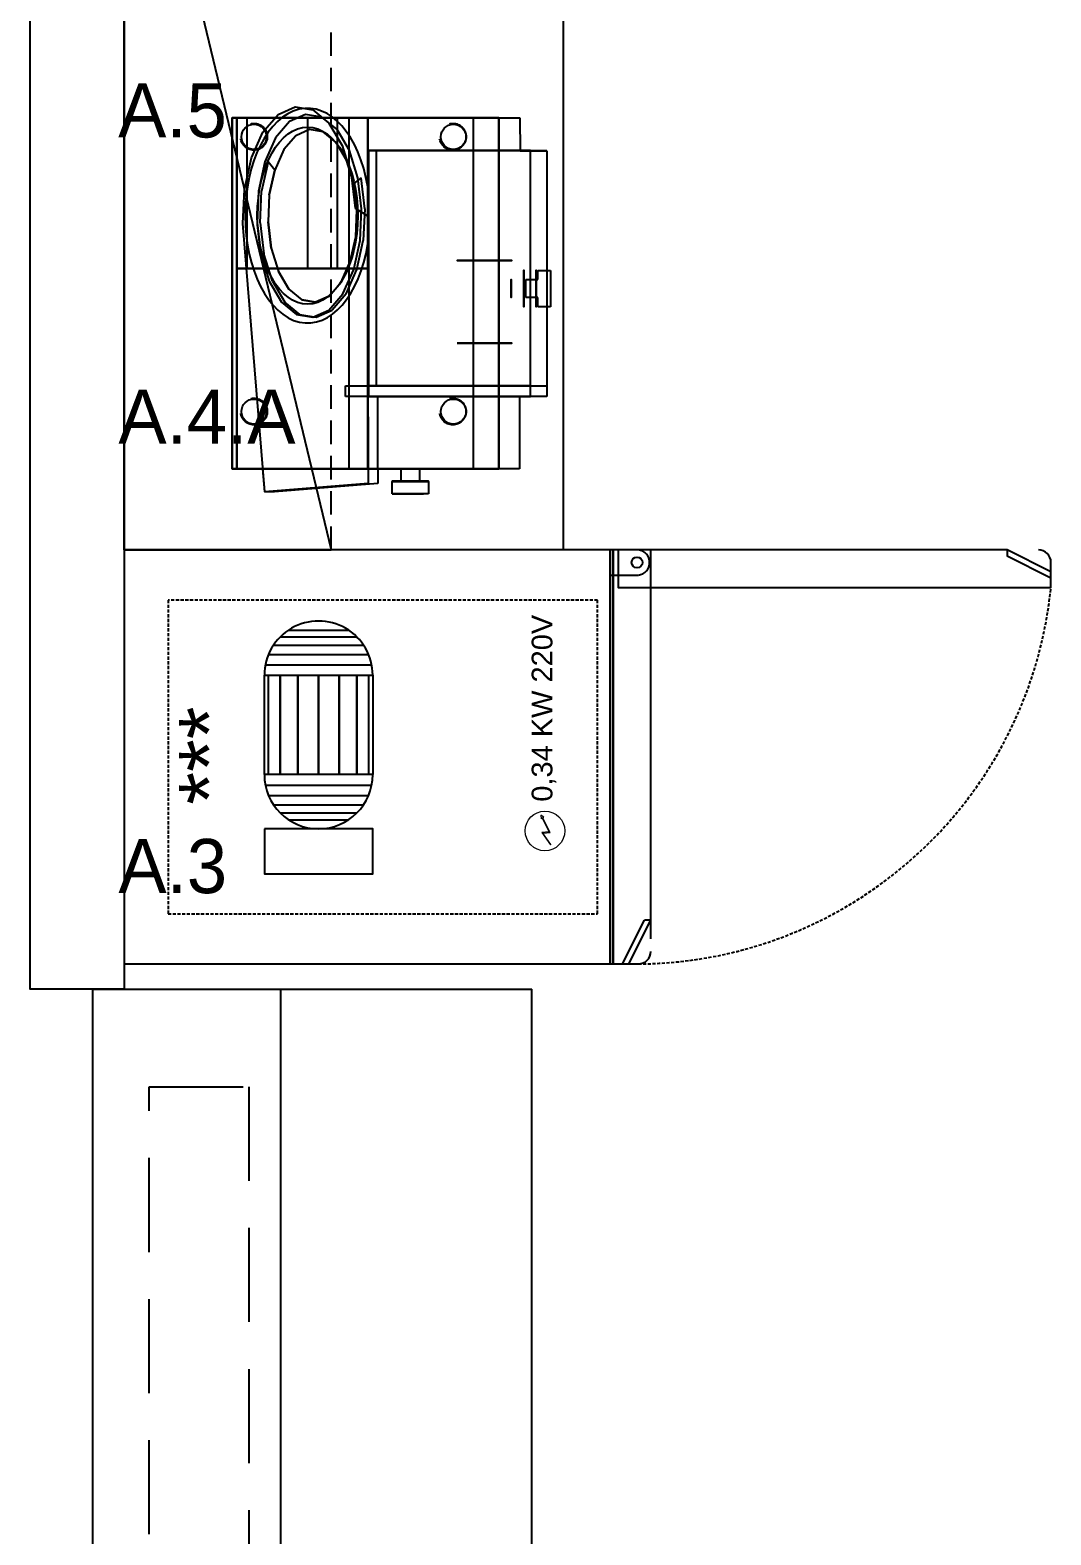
# Model space of a CAD drawing. Header units: millimetres. Extents: x 5004 to 15052, y -6179 to -3495.
# Drawn here: x 5912.1 to 6074.9, y -4284.7 to -4044.8 of the extents above; entities that cross this region are included whole.
import ezdxf

# ---------------------------------------------------------------- set-up
doc = ezdxf.new("R2010")
doc.units = ezdxf.units.MM
for name, pattern in [('DASHED', [0.75, 0.5, -0.25]), ('HIDDEN', [0.375, 0.25, -0.125]), ('HIDDEN2', [4.7625, 3.175, -1.5875]), ('NASCOSTA', [9.525, 6.35, -3.175])]:
    doc.linetypes.add(name, pattern=pattern)
for name, color, linetype in [('200-EquipBorder-2d', 9, 'Continuous'), ('200-EquipInternal-2d', 252, 'Continuous'), ('200-EquipRemBorder-3d', 7, 'Continuous'), ('200-EquipSteel-3d', 9, 'Continuous'), ('Kıtc-002 Çizgi', 7, 'Continuous'), ('Kıtc-011 Elk Tes Yazı 001', 1, 'Continuous'), ('Kıtc-014 Elk Tes İşaretler', 1, 'Continuous'), ('set altı dolap', 92, 'Continuous')]:
    doc.layers.add(name, color=color, linetype=linetype)
doc.layers.add('GRC-Ekipman', color=4, linetype='Continuous', lineweight=25)
doc.styles.get("Standard").update_dxf_attribs({"font": 'arial.ttf'})
doc.styles.add('TAKSİM', font='GOTHIC.TTF', dxfattribs={"height": 20})

# ---------------------------------------------------------------- blocks, each defined once
blk = doc.blocks.new('A$C098E0CC9')
at = {"layer": 'Kıtc-002 Çizgi', "color": 254, "linetype": 'DASHED'}
for p, q in [((8, 76), (42, 8)), ((42, 76), (8, 8))]:
    blk.add_line(p, q, dxfattribs=at)
at = {"layer": 'Kıtc-002 Çizgi'}
for points in [[(0, 8), (160, 8), (160, 78), (0, 78)], [(5, 4), (45, 4), (45, 8), (5, 8)], [(20, 0), (30, 0), (30, 4), (20, 4)]]:
    blk.add_lwpolyline(points, close=True, dxfattribs=at)
at = {"layer": 'Kıtc-002 Çizgi', "color": 254, "linetype": 'DASHED'}
blk.add_lwpolyline([(42, 8), (8, 8), (8, 76), (42, 76)], close=True, dxfattribs=at)
blk = doc.blocks.new('A$C27851754')
at = {"layer": 'Kıtc-002 Çizgi', "linetype": 'HIDDEN2'}
for p, q in [((5, 34), (5, 8)), ((45, 34), (45, 8))]:
    blk.add_line(p, q, dxfattribs=at)
for points in [[(5, 34), (45, 34), (45, 38), (5, 38)], [(20, 30), (30, 30), (30, 34), (20, 34)], [(5, 24), (45, 24), (45, 28), (5, 28)], [(20, 20), (30, 20), (30, 24), (20, 24)], [(5, 14), (45, 14), (45, 18), (5, 18)], [(20, 10), (30, 10), (30, 14), (20, 14)], [(5, 4), (45, 4), (45, 8), (5, 8)], [(20, 0), (30, 0), (30, 4), (20, 4)]]:
    blk.add_lwpolyline(points, close=True, dxfattribs=at)
at = {"layer": 'set altı dolap'}
blk.add_blockref('A$C098E0CC9', (0, 30), dxfattribs=at)
blk = doc.blocks.new('A$C4E3860C5')
at = {"layer": 'Kıtc-014 Elk Tes İşaretler', "linetype": 'Continuous', "lineweight": 0}
for p, q in [((2.9, 3.66), (0.96, 2.3)), ((1, 2.21), (2.81, 3.48)), ((2.81, 3.48), (2.9, 2.31)), ((3, 2.49), (2.9, 3.66)), ((2.9, 2.31), (5.24, 3.52)), ((5.18, 3.62), (3, 2.49)), ((5.66, 3.81), (5.09, 3.77)), ((5.09, 3.77), (5.17, 3.64)), ((5.17, 3.64), (5.34, 3.36)), ((5.24, 3.52), (5.19, 3.62)), ((5.34, 3.36), (5.66, 3.81)), ((0.96, 2.3), (1, 2.21))]:
    blk.add_line(p, q, dxfattribs=at)
blk.add_circle((3.16, 3.16), 3.16, dxfattribs=at)
blk = doc.blocks.new('A$C3343078A')
at = {"layer": 'Kıtc-002 Çizgi', "color": 254}
for p, q in [((0, 4.5), (7, 1)), ((0, 3.5), (7, 0)), ((7, 0), (7, 1))]:
    blk.add_line(p, q, dxfattribs=at)
blk.add_lwpolyline([(7, 0), (69, 0), (69, 6), (0, 6), (0, 2)], dxfattribs=at)
blk.add_arc((2, 2), 2, 180, 270, dxfattribs=at)
blk = doc.blocks.new('A$C0E07015C')
at = {"layer": 'Kıtc-002 Çizgi', "color": 4}
for p, q in [((26.88, 124.78), (26.88, 108.82)), ((28.5, 125.27), (28.5, 108.33)), ((47.71, 125.27), (47.71, 108.33)), ((49.33, 124.78), (49.33, 108.82)), ((24.08, 122.91), (24.08, 110.69)), ((25.39, 123.98), (25.39, 109.62)), ((50.83, 123.98), (50.83, 109.62)), ((52.14, 122.91), (52.14, 110.69)), ((23, 121.6), (23, 112)), ((53.21, 121.6), (53.21, 112))]:
    blk.add_line(p, q, dxfattribs=at)
at = {"layer": 'Kıtc-002 Çizgi'}
for p, q in [((0.01, 68.3), (7.01, 64.8)), ((0.01, 67.3), (7.01, 63.8)), ((7.01, 63.8), (7.01, 64.8))]:
    blk.add_line(p, q, dxfattribs=at)
for points in [[(0.01, 70.3), (66.01, 70.3), (66.01, 147.8), (0.01, 147.8)], [(0.01, 69.8), (66.01, 69.8), (66.01, 70.3), (0.01, 70.3)]]:
    blk.add_lwpolyline(points, close=True, dxfattribs=at)
at = {"layer": 'Kıtc-002 Çizgi', "linetype": 'DASHED'}
blk.add_lwpolyline([(8.01, 72.3), (58.01, 72.3), (58.01, 140.8), (8.01, 140.8)], close=True, dxfattribs=at)
at = {"layer": 'Kıtc-002 Çizgi', "color": 4}
for points in [[(21.55, 125.44), (14.35, 125.44), (14.35, 108.16), (21.55, 108.16)], [(30.19, 125.44), (46.03, 125.44), (46.03, 108.16), (30.19, 108.16)], [(30.19, 124.78), (46.03, 124.78), (46.03, 122.91), (30.19, 122.91)], [(30.19, 122.91), (46.03, 122.91), (46.03, 120.11), (30.19, 120.11)], [(30.19, 120.11), (46.03, 120.11), (46.03, 116.8), (30.19, 116.8)], [(30.19, 116.8), (46.03, 116.8), (46.03, 113.49), (30.19, 113.49)], [(30.19, 113.49), (46.03, 113.49), (46.03, 110.69), (30.19, 110.69)], [(30.19, 110.69), (46.03, 110.69), (46.03, 108.82), (30.19, 108.82)]]:
    blk.add_lwpolyline(points, close=True, dxfattribs=at)
at = {"layer": 'Kıtc-002 Çizgi'}
for points in [[(4.01, 63.8), (66.01, 63.8), (66.01, 69.8), (0.01, 69.8), (0.01, 65.8)], [(66.01, 65.8), (66.01, 70.3), (62.01, 70.3), (62.01, 65.8)]]:
    blk.add_lwpolyline(points, dxfattribs=at)
blk.add_circle((64.01, 66.01), 0.867, dxfattribs=at)
at = {"layer": 'Kıtc-002 Çizgi', "color": 4}
for centre, start, end in [((30.19, 116.8), 90, 270), ((46.03, 116.8), 270, 90)]:
    blk.add_arc(centre, 8.64, start, end, dxfattribs=at)
at = {"layer": 'Kıtc-002 Çizgi', "color": 254, "linetype": 'DASHED'}
blk.add_arc((66.67, 66.34), 66.67, 179.1754, 264.2606, dxfattribs=at)
at = {"layer": 'Kıtc-002 Çizgi'}
for centre, radius, start, end in [((2.01, 65.8), 2, 180, 270), ((64.01, 66.01), 2.01, 186.0256, 353.9744)]:
    blk.add_arc(centre, radius, start, end, dxfattribs=at)
blk.add_blockref('A$C4E3860C5', (18.05, 77.53), dxfattribs=at)
at = {"layer": 'Kıtc-002 Çizgi', "rotation": 90}
blk.add_blockref('A$C3343078A', (66.01, 0), dxfattribs=at)
at = {"layer": 'Kıtc-011 Elk Tes Yazı 001', "insert": (25.87, 82.81), "char_height": 3.3081, "attachment_point": 1}
blk.add_mtext_dynamic_manual_height_columns('{\\f@Arial Unicode MS|b0|i0|c162|p34;0,34 KW 220V }', width=29.8536, gutter_width=50, heights=[0], dxfattribs=at)
blk = doc.blocks.new('A$C60D24EFD')
at = {"layer": 'Kıtc-002 Çizgi'}
blk.add_blockref('A$C0E07015C', (0, 0), dxfattribs=at)
blk.add_text('***', height=9.6, dxfattribs=at).set_placement((25.39, 129.47))
blk = doc.blocks.new('A$C0ED96A7A')
at = {"layer": '200-EquipBorder-2d', "color": 4}
for p, q in [((0.03, 4.01), (0, 59.96)), ((0, 59.96), (7.63, 59.96)), ((7.91, 59.96), (45.9, 59.96)), ((45.9, 59.96), (45.91, 54.73)), ((45.91, 54.73), (50.2, 54.73)), ((50.2, 54.73), (50.2, 15.54)), ((50.2, 15.54), (45.83, 15.54)), ((45.83, 15.54), (45.83, 4.01)), ((4.9, 4.01), (0.03, 4.01)), ((5.23, 0.33), (4.9, 4.01)), ((35.84, 4.01), (23.25, 4.01)), ((23.25, 4.01), (23.25, 1.65)), ((45.83, 4.01), (35.84, 4.01)), ((6.77, 0.33), (5.23, 0.33)), ((23.25, 1.65), (6.77, 0.33))]:
    blk.add_line(p, q, dxfattribs=at)
at = {"layer": '200-EquipInternal-2d', "color": 4}
for p, q in [((21.63, 54.73), (21.63, 17.22)), ((50.2, 54.73), (21.63, 54.73)), ((23.01, 17.22), (23.01, 54.69)), ((50.2, 54.73), (50.2, 15.54)), ((18.07, 17.22), (50.2, 17.22)), ((18.07, 15.54), (18.07, 17.22)), ((50.2, 15.54), (18.07, 15.54)), ((23.25, 4.01), (23.25, 15.58))]:
    blk.add_line(p, q, dxfattribs=at)
at = {"layer": '200-EquipInternal-2d', "color": 251}
for p, q in [((46.86, 34.2), (48.75, 34.2)), ((46.86, 31.3), (46.86, 34.2)), ((48.75, 34.2), (48.75, 35.65)), ((48.75, 35.65), (50.75, 35.65)), ((50.75, 35.65), (50.75, 29.85)), ((48.75, 31.3), (46.86, 31.3)), ((48.75, 29.85), (48.75, 31.3)), ((50.75, 29.85), (48.75, 29.85)), ((26.97, 2), (26.97, 3.9)), ((29.86, 3.9), (29.86, 2)), ((25.52, 2), (26.97, 2)), ((25.52, 0), (25.52, 2)), ((31.31, 0), (25.52, 0)), ((29.86, 2), (31.31, 2)), ((31.31, 2), (31.31, 0))]:
    blk.add_line(p, q, dxfattribs=at)
at = {"layer": '200-EquipInternal-2d', "color": 251, "linetype": 'NASCOSTA'}
for centre in [(3.48, 56.95), (35.19, 56.95), (3.48, 13.15), (35.19, 13.15)]:
    blk.add_circle(centre, 2.13, dxfattribs=at)
at = {"layer": '200-EquipInternal-2d', "color": 251}
blk.add_ellipse((12.03, 44.37), major_axis=(0, -17.12), ratio=0.58205, start_param=1.842112, end_param=7.588457, dxfattribs=at)
blk.add_ellipse((12.03, 44.37), major_axis=(0, -14.13), ratio=0.567117, dxfattribs=at)
at = {"layer": '200-EquipRemBorder-3d', "color": 251, "extrusion": (0.857167, -8.18789e-16, 0.515038)}
for points, elevation in [([(44.34, 74.97), (1.66, 74.76), (0.34, 106.76), (43.12, 113.54), (48.55, 113.07), (53.57, 110.94), (57.69, 107.36), (60.5, 102.69), (61.73, 97.38), (61.25, 91.95), (59.13, 86.93), (55.55, 82.81), (50.88, 80), (45.57, 78.77), (44.34, 74.97)], 70.24), ([(43.2, 112.33), (38.26, 111.19), (33.91, 108.57), (30.58, 104.74), (28.61, 100.07), (28.17, 95.01), (29.31, 90.07), (31.92, 85.72), (35.76, 82.4), (40.43, 80.42), (45.48, 79.98), (50.42, 81.12), (54.77, 83.74), (58.1, 87.57), (60.08, 92.24), (60.52, 97.29), (59.37, 102.24), (56.76, 106.58), (52.93, 109.91), (48.26, 111.89)], 72.13)]:
    blk.add_lwpolyline(points, close=True, dxfattribs=dict(at, elevation=elevation))
at = {"layer": '200-EquipRemBorder-3d', "color": 4, "extrusion": (0.515038, 2.27403e-18, -0.857167), "elevation": -78.12}
for points in [[(15.54, 72.3), (15.54, 102.47), (54.78, 102.47), (54.78, 72.3), (15.54, 72.3)], [(15.54, 72.3), (15.54, 102.47), (17.22, 102.47), (17.22, 72.3), (15.54, 72.3)]]:
    blk.add_lwpolyline(points, dxfattribs=at)
at = {"layer": '200-EquipRemBorder-3d', "color": 251, "extrusion": (0, -1, 0), "elevation": -37.23}
blk.add_lwpolyline([(43.14, 90.68), (44.63, 90.68), (43.87, 117.01), (35.87, 111.98), (38.05, 103.88), (43.14, 90.68)], dxfattribs=at)
at = {"layer": '200-EquipRemBorder-3d', "color": 251, "extrusion": (-1, -2.84217e-16, -2.99363e-16)}
for points, elevation in [([(-33.15, 96.82), (-33.82, 96.43), (-34.21, 95.76), (-34.21, 94.99), (-33.82, 94.31), (-33.15, 93.92), (-32.37, 93.92), (-31.7, 94.31), (-31.31, 94.99), (-31.31, 95.76), (-31.7, 96.43), (-32.37, 96.82)], -44.5), ([(-33.15, 96.82), (-33.82, 96.43), (-34.21, 95.76), (-34.21, 94.99), (-33.82, 94.31), (-33.15, 93.92), (-32.37, 93.92), (-31.7, 94.31), (-31.31, 94.99), (-31.31, 95.76), (-31.7, 96.43), (-32.37, 96.82)], -44.5), ([(-33.53, 98.27), (-34.88, 97.49), (-35.66, 96.15), (-35.66, 94.6), (-34.88, 93.25), (-33.53, 92.48), (-31.98, 92.48), (-30.64, 93.25), (-29.86, 94.6), (-29.86, 96.15), (-30.64, 97.49), (-31.98, 98.27)], -46.5), ([(-33.53, 98.27), (-34.88, 97.49), (-35.66, 96.15), (-35.66, 94.6), (-34.88, 93.25), (-33.53, 92.48), (-31.98, 92.48), (-30.64, 93.25), (-29.86, 94.6), (-29.86, 96.15), (-30.64, 97.49), (-31.98, 98.27)], -46.5)]:
    blk.add_lwpolyline(points, close=True, dxfattribs=dict(at, elevation=elevation))
at = {"layer": '200-EquipRemBorder-3d', "color": 251, "extrusion": (-1.00526e-16, 1, -2.99363e-16)}
for points, elevation in [([(-28.8, 97.43), (-29.48, 97.04), (-29.86, 96.37), (-29.86, 95.59), (-29.48, 94.92), (-28.8, 94.53), (-28.03, 94.53), (-27.36, 94.92), (-26.97, 95.59), (-26.97, 96.37), (-27.36, 97.04), (-28.03, 97.43)], 4.03), ([(-28.8, 97.43), (-29.48, 97.04), (-29.86, 96.37), (-29.86, 95.59), (-29.48, 94.92), (-28.8, 94.53), (-28.03, 94.53), (-27.36, 94.92), (-26.97, 95.59), (-26.97, 96.37), (-27.36, 97.04), (-28.03, 97.43)], 4), ([(-29.19, 98.88), (-30.54, 98.1), (-31.31, 96.76), (-31.31, 95.2), (-30.54, 93.86), (-29.19, 93.08), (-27.64, 93.08), (-26.29, 93.86), (-25.52, 95.2), (-25.52, 96.76), (-26.29, 98.1), (-27.64, 98.88)], 2.03), ([(-29.19, 98.88), (-30.54, 98.1), (-31.31, 96.76), (-31.31, 95.2), (-30.54, 93.86), (-29.19, 93.08), (-27.64, 93.08), (-26.29, 93.86), (-25.52, 95.2), (-25.52, 96.76), (-26.29, 98.1), (-27.64, 98.88)], 2)]:
    blk.add_lwpolyline(points, close=True, dxfattribs=dict(at, elevation=elevation))
at = {"layer": '200-EquipRemBorder-3d', "color": 4}
for points in [[(48.5, 33.53, 98.27), (48.5, 35.66, 94.6), (48.5, 35.66, 96.15), (48.5, 34.88, 97.49)], [(48.5, 34.88, 93.25), (48.5, 31.98, 98.27), (48.5, 33.53, 98.27), (48.5, 35.66, 94.6)], [(48.5, 30.64, 97.49), (48.5, 33.53, 92.48), (48.5, 34.88, 93.25), (48.5, 31.98, 98.27)], [(48.5, 31.98, 92.48), (48.5, 29.86, 96.15), (48.5, 30.64, 97.49), (48.5, 33.53, 92.48)], [(48.5, 29.86, 94.6), (48.5, 30.64, 93.25), (48.5, 31.98, 92.48), (48.5, 29.86, 96.15)]]:
    blk.add_3dface(points, dxfattribs=at)
at = {"layer": '200-EquipRemBorder-3d', "color": 251}
for points, invisible_edges in [([(27.64, 0, 93.08), (25.52, 0, 96.76), (26.29, 0, 98.1), (29.19, 0, 93.08)], 5), ([(25.52, 0, 95.2), (26.29, 0, 93.86), (27.64, 0, 93.08), (25.52, 0, 96.76)], 4), ([(26.29, 0, 98.1), (29.19, 0, 93.08), (30.54, 0, 93.86), (27.64, 0, 98.88)], 5), ([(30.54, 0, 93.86), (27.64, 0, 98.88), (29.19, 0, 98.88), (31.31, 0, 95.2)], 5), ([(29.19, 0, 98.88), (31.31, 0, 95.2), (31.31, 0, 96.76), (30.54, 0, 98.1)], 1)]:
    blk.add_3dface(points, dxfattribs=dict(at, invisible_edges=invisible_edges))
at = {"layer": '200-EquipSteel-3d', "color": 251, "extrusion": (0.857167, -8.18789e-16, 0.515038), "elevation": 72.73}
blk.add_lwpolyline([(43.37, 109.9), (39.17, 108.93), (35.47, 106.71), (32.65, 103.45), (30.96, 99.48), (30.59, 95.19), (31.56, 90.98), (33.79, 87.29), (37.04, 84.46), (41.01, 82.78), (45.31, 82.4), (49.51, 83.38), (53.21, 85.6), (56.03, 88.86), (57.72, 92.83), (58.09, 97.12), (57.12, 101.32), (54.9, 105.02), (51.64, 107.85), (47.67, 109.53)], close=True, dxfattribs=at)
at = {"layer": '200-EquipSteel-3d', "color": 4}
blk.add_polyline3d([(0.75, 35.94, 96.8), (0.75, 4.02, 96.8)], dxfattribs=at)
at = {"layer": '200-EquipSteel-3d', "color": 251}
for centre in [(3.49, 56.94, 90), (35.29, 56.94, 90), (3.49, 13.14, 90), (35.29, 13.14, 90)]:
    blk.add_circle(centre, 2, dxfattribs=at)
at = {"layer": '200-EquipSteel-3d', "color": 4}
for points in [[(0.02, 59.94, 92), (0.75, 59.94, 96.8), (0.75, 4.02, 96.8), (0.02, 4.02, 92)], [(0.02, 59.94, 92), (0.02, 4.02, 92), (0.75, 4.02, 96.8), (0.75, 59.94, 96.8)], [(42.53, 59.94, 92), (0.02, 59.94, 92), (0.75, 59.94, 96.8), (18.62, 59.94, 99.2)], [(42.53, 4.02, 92), (0.02, 4.02, 92), (0.02, 59.94, 92), (42.53, 59.94, 92)], [(0.75, 59.94, 96.8), (2.42, 59.94, 110), (12.02, 59.94, 114.8), (16.82, 59.94, 108.8)], [(0.75, 59.94, 96.8), (16.82, 59.94, 108.8), (21.62, 59.94, 100.4), (18.62, 59.94, 99.2)], [(18.62, 59.94, 99.2), (21.62, 59.94, 100.4), (38.42, 59.94, 102.8), (42.53, 59.94, 92)], [(35.87, 24.03, 111.98), (43.87, 24.03, 117.01), (44.63, 24.03, 90.68), (38.06, 24.03, 103.88)], [(38.05, 24.03, 103.88), (43.14, 24.03, 90.68), (44.63, 24.03, 90.68), (38.06, 24.03, 103.88)], [(0.75, 4.02, 96.8), (0.02, 4.02, 92), (42.53, 4.02, 92), (18.62, 4.02, 99.2)], [(42.53, 4.02, 92), (38.42, 4.02, 102.8), (21.62, 4.02, 100.4), (18.62, 4.02, 99.2)]]:
    blk.add_3dface(points, dxfattribs=at)
at = {"layer": '200-EquipSteel-3d', "color": 251}
for points in [[(0.75, 4.02, 96.8), (0.75, 59.94, 96.8), (18.62, 59.94, 99.2), (18.62, 4.02, 99.2)], [(2.42, 35.94, 110), (2.42, 59.94, 110), (12.02, 59.94, 114.8), (12.02, 35.94, 114.8)], [(12.02, 59.94, 114.8), (12.02, 35.94, 114.8), (16.82, 35.94, 108.8), (16.82, 59.94, 108.8)], [(16.82, 35.94, 108.8), (16.82, 59.94, 108.8), (21.62, 59.94, 100.4), (21.62, 35.94, 100.4)], [(18.62, 59.94, 99.2), (18.62, 4.02, 99.2), (21.62, 4.02, 100.4), (21.62, 59.94, 100.4)], [(21.62, 4.02, 100.4), (21.62, 59.94, 100.4), (38.42, 59.94, 102.8), (38.42, 4.02, 102.8)], [(38.42, 59.94, 102.8), (38.42, 4.02, 102.8), (42.53, 4.02, 92), (42.53, 59.94, 92)], [(38.05, 37.23, 103.88), (35.87, 37.23, 111.98), (43.84, 37.23, 117), (44.63, 37.23, 90.68)], [(38.06, 37.23, 103.88), (43.14, 37.23, 90.68), (44.63, 37.23, 90.72), (38.06, 37.23, 103.88)], [(18.62, 35.94, 99.2), (0.75, 35.94, 96.8), (2.42, 35.94, 110), (21.62, 35.94, 100.4)], [(2.42, 35.94, 110), (21.62, 35.94, 100.4), (16.82, 35.94, 108.8), (12.02, 35.94, 114.8)]]:
    blk.add_3dface(points, dxfattribs=at)
for points, invisible_edges in [([(4.71, 48.26, 133.36), (5.93, 47.67, 131.34), (6.79, 51.64, 129.9), (5.73, 52.93, 131.67)], 1), ([(19.9, 45.31, 108.09), (21.15, 45.48, 106.01), (20.56, 50.42, 106.99), (19.4, 49.51, 108.92)], 1), ([(4.71, 48.26, 133.36), (5.93, 47.67, 131.34), (5.73, 43.37, 131.66), (4.48, 43.2, 133.74)], 5), ([(5.73, 43.37, 131.66), (4.48, 43.2, 133.74), (5.07, 38.26, 132.76), (6.23, 39.17, 130.83)], 5), ([(20.92, 40.43, 106.39), (19.71, 41.01, 108.41), (19.9, 45.31, 108.09), (21.15, 45.48, 106.01)], 5), ([(18.84, 37.04, 109.85), (19.9, 35.76, 108.09), (20.92, 40.43, 106.39), (19.71, 41.01, 108.41)], 5), ([(5.07, 38.26, 132.76), (6.23, 39.17, 130.83), (7.38, 35.47, 128.92), (6.42, 33.91, 130.52)], 5), ([(7.38, 35.47, 128.92), (6.42, 33.91, 130.52), (8.39, 30.58, 127.24), (9.06, 32.65, 126.13)], 5), ([(15.95, 29.31, 114.66), (15.48, 31.56, 115.44), (17.38, 33.79, 112.28), (18.19, 31.92, 110.94)], 5), ([(8.39, 30.58, 127.24), (9.06, 32.65, 126.13), (11.1, 30.96, 122.73), (10.8, 28.61, 123.23)], 5), ([(13.31, 30.59, 119.05), (13.4, 28.17, 118.9), (15.95, 29.31, 114.66), (15.48, 31.56, 115.44)], 5), ([(11.1, 30.96, 122.73), (10.8, 28.61, 123.23), (13.4, 28.17, 118.9), (13.31, 30.59, 119.05)], 5)]:
    blk.add_3dface(points, dxfattribs=dict(at, invisible_edges=invisible_edges))
at = {"layer": '200-EquipSteel-3d', "color": 4, "invisible_edges": 5}
blk.add_3dface([(17.38, 33.79, 112.28), (18.19, 31.92, 110.94), (19.9, 35.76, 108.09), (18.84, 37.04, 109.85)], dxfattribs=at)

msp = doc.modelspace()

# ---------------------------------------------------------------- linework, layer by layer
at = {"linetype": 'HIDDEN', "ltscale": 15}
msp.add_line((5960.09, -4127.64), (5960.09, -3853.34), dxfattribs=at)
for p, q in [((5927.09, -3990.49), (5960.09, -4127.64)), ((5927.09, -4127.64), (5930.09, -4127.64)), ((5930.09, -4127.64), (5960.09, -4127.64)), ((5922.09, -4523.34), (5922.09, -4197.64)), ((5922.09, -4197.64), (5992.09, -4197.64)), ((5952.09, -4523.34), (5952.09, -4197.64)), ((5992.09, -4523.34), (5992.09, -4197.64))]:
    msp.add_line(p, q)
msp.add_lwpolyline([(5912.09, -4037.34), (5927.09, -4037.34), (5927.09, -4197.64), (5912.09, -4197.64)], close=True)
at = {"linetype": 'HIDDEN', "ltscale": 60}
msp.add_lwpolyline([(5931.07, -4213.22), (5947, -4213.22), (5947, -4329.57), (5931.07, -4329.57)], close=True, dxfattribs=at)

# ---------------------------------------------------------------- block references
at = {"layer": 'GRC-Ekipman'}
msp.add_blockref('A$C0ED96A7A', (5944.31, -4118.72, -108.8), dxfattribs=at)
at = {"layer": 'Kıtc-002 Çizgi', "rotation": 89.99999999999999}
msp.add_blockref('A$C60D24EFD', (6074.89, -4193.65), dxfattribs=at)
at = {"layer": 'set altı dolap', "xscale": -1, "rotation": 90}
msp.add_blockref('A$C27851754', (6035.09, -3967.64), dxfattribs=at)

# ---------------------------------------------------------------- texts
at = {"style": 'TAKSİM'}
for s, p in [('A.5', (5926.13, -4061.89)), ('A.4.A', (5926.17, -4110.71)), ('A.3', (5926.17, -4182.36))]:
    msp.add_text(s, height=8.64, dxfattribs=at).set_placement(p)

doc.saveas('drawing.dxf')
